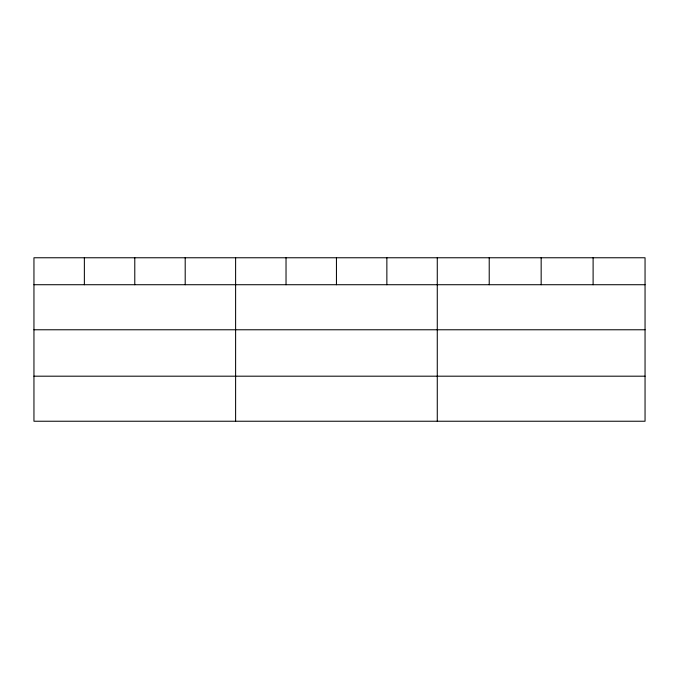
<?xml version="1.0" encoding="UTF-8"?>
<svg xmlns="http://www.w3.org/2000/svg" width="679" height="679" viewBox="0 0 679 679"><rect width="100%" height="100%" fill="white"/><g stroke="black" fill="none" stroke-linecap="round" stroke-linejoin="round"><path stroke-width="1.02" d="M645.05 329.773L645.05 257.765L33.95 257.765L33.95 421.235L645.05 421.235L645.05 329.773L33.95 329.773M33.95 284.722L645.05 284.722M33.95 376.191L645.05 376.191M593.106 257.765L593.106 284.722M541.163 257.765L541.163 284.722M489.219 257.765L489.219 284.722M437.276 257.765L437.276 421.235M386.86 257.765L386.86 284.722M336.445 257.765L336.445 284.722M286.029 257.765L286.029 284.722M235.613 257.765L235.613 421.235M185.197 257.765L185.197 284.722M134.782 257.765L134.782 284.722M84.366 257.765L84.366 284.722"/></g></svg>
